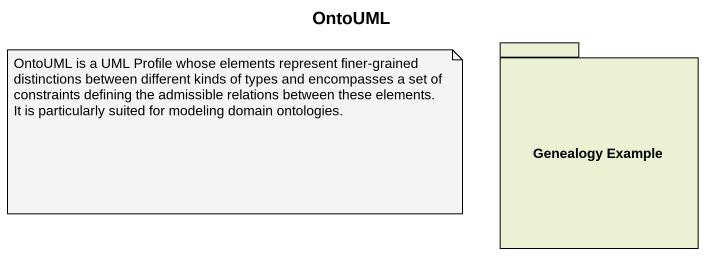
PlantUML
@startuml
title OntoUML
package "Genealogy Example" as Genealogy_Example #EBF2D3 {
}
note as N1
  OntoUML is a UML Profile whose elements represent finer-grained distinctions between different kinds of types and encompasses a set of constraints defining the admissible relations between these elements. It is particularly suited for modeling domain ontologies.
end note
@enduml
